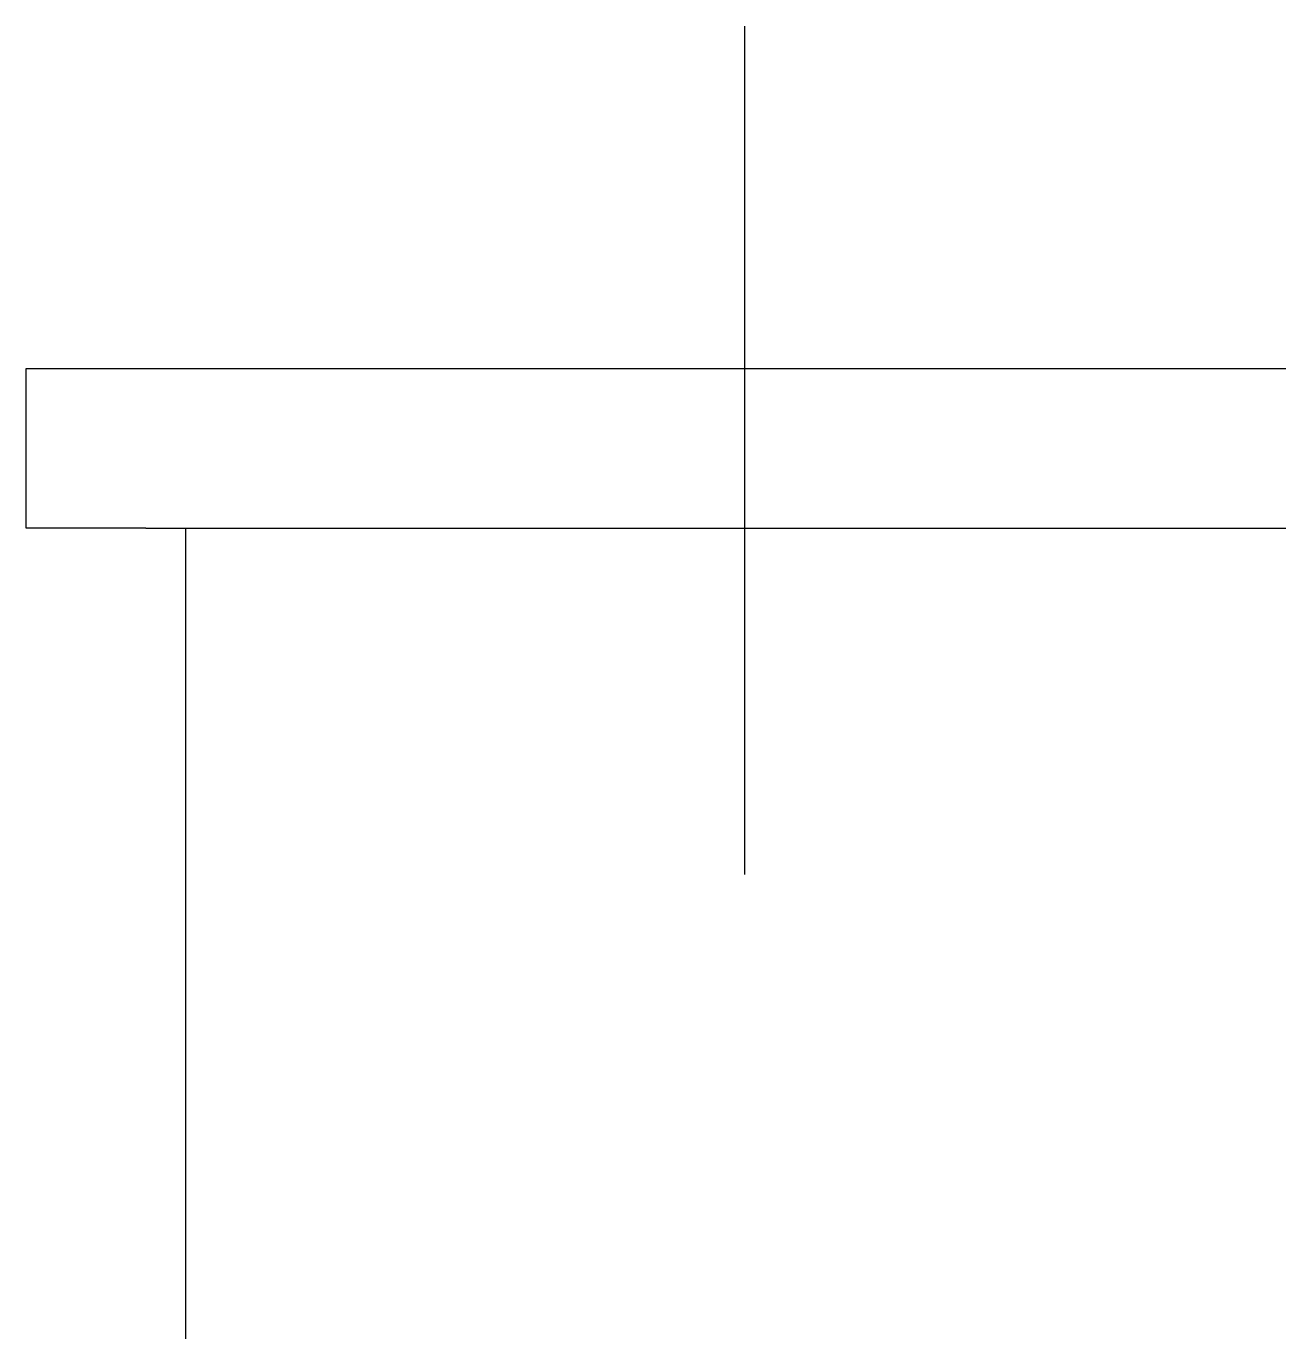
# Model space of a CAD drawing. Extents: x 55 to 320, y 62 to 485.
# Drawn here: x 75.28 to 90.97, y 131.66 to 148.01 of the extents above; entities that cross this region are included whole.
import ezdxf

# ---------------------------------------------------------------- set-up
doc = ezdxf.new("R2010")
doc.units = 0
doc.header["$MEASUREMENT"] = 0
doc.linetypes.add('CENTER', pattern=[50.8, 31.75, -6.35, 6.35, -6.35])
doc.layers.get('0').update_dxf_attribs({"linetype": 'CONTINUOUS'})
doc.layers.add('FR_QBM1_G14_40U', color=7, linetype='CONTINUOUS')

msp = doc.modelspace()

# ---------------------------------------------------------------- linework, layer by layer
at = {"linetype": 'CENTER'}
msp.add_line((84.279, 137.388), (84.279, 148.015), dxfattribs=at)
at = {"layer": 'FR_QBM1_G14_40U', "color": 5, "linetype": 'Continuous'}
for p, q in [((75.279, 143.727), (76.779, 143.727)), ((75.279, 141.727), (75.279, 143.727)), ((76.779, 143.727), (91.779, 143.727)), ((76.779, 141.727), (75.279, 141.727)), ((76.779, 141.727), (91.779, 141.727)), ((77.279, 140.727), (77.279, 141.727)), ((77.279, 128.227), (77.279, 140.727))]:
    msp.add_line(p, q, dxfattribs=at)

doc.saveas('drawing.dxf')
